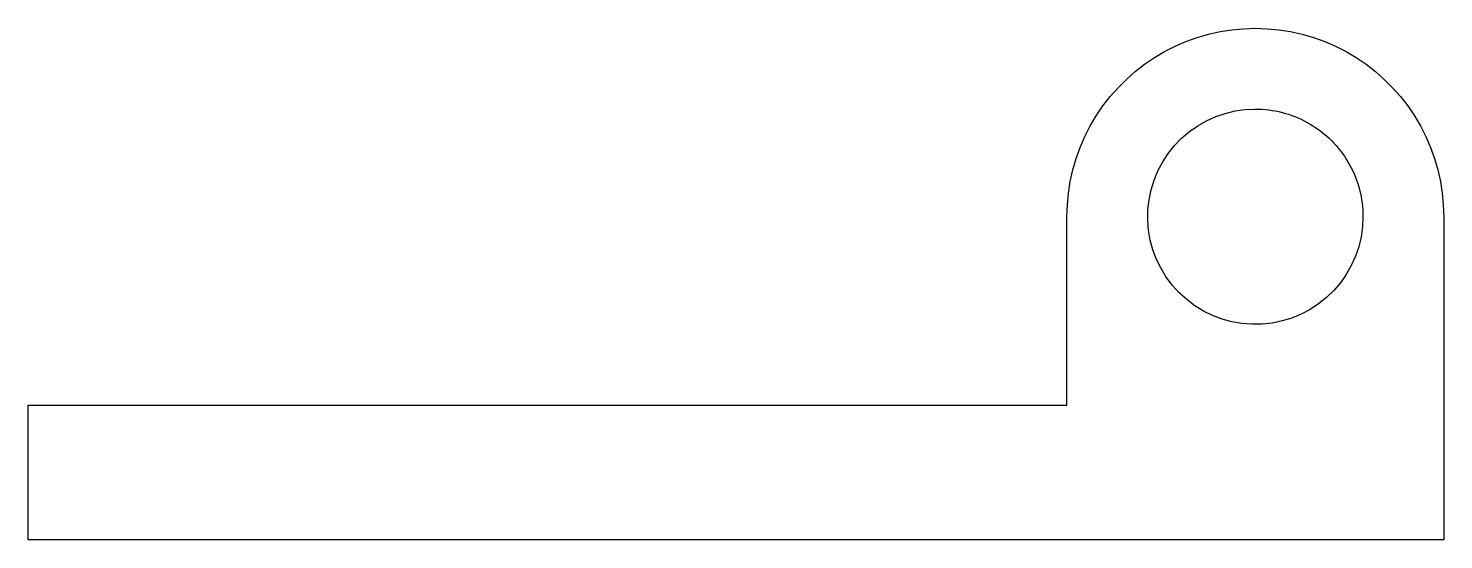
# Model space of a CAD drawing. Header units: metres. Extents: x -38.8 to 13.8, y 0 to 19.
import ezdxf

# ---------------------------------------------------------------- set-up
doc = ezdxf.new("R2010")
doc.units = ezdxf.units.M

msp = doc.modelspace()

# ---------------------------------------------------------------- linework, layer by layer
for points in [[(-0.2, 12), (-0.186, 12.44), (-0.145, 12.877), (-0.076, 13.312), (0.02, 13.741), (0.143, 14.163), (0.292, 14.577), (0.466, 14.98), (0.666, 15.372), (0.89, 15.751), (1.137, 16.114), (1.406, 16.462), (1.697, 16.792), (2.008, 17.103), (2.338, 17.394), (2.686, 17.663), (3.049, 17.91), (3.428, 18.134), (3.82, 18.334), (4.223, 18.508), (4.637, 18.657), (5.059, 18.78), (5.488, 18.876), (5.923, 18.945), (6.36, 18.986), (6.8, 19), (7.24, 18.986), (7.677, 18.945), (8.112, 18.876), (8.541, 18.78), (8.963, 18.657), (9.377, 18.508), (9.78, 18.334), (10.172, 18.134), (10.551, 17.91), (10.914, 17.663), (11.262, 17.394), (11.592, 17.103), (11.903, 16.792), (12.194, 16.462), (12.463, 16.114), (12.71, 15.751), (12.934, 15.372), (13.134, 14.98), (13.308, 14.577), (13.457, 14.163), (13.58, 13.741), (13.676, 13.312), (13.745, 12.877), (13.786, 12.44), (13.8, 12)], [(10.8, 12), (10.782, 11.624), (10.729, 11.25), (10.641, 10.884), (10.519, 10.528), (10.364, 10.184), (10.177, 9.857), (9.961, 9.548), (9.716, 9.262), (9.445, 9), (9.151, 8.764), (8.836, 8.557), (8.503, 8.381), (8.155, 8.236), (7.795, 8.126), (7.426, 8.049), (7.051, 8.008), (6.674, 8.002), (6.299, 8.032), (5.927, 8.096), (5.564, 8.196), (5.211, 8.329), (4.873, 8.495), (4.552, 8.692), (4.25, 8.918), (3.972, 9.172), (3.718, 9.45), (3.492, 9.752), (3.295, 10.073), (3.129, 10.411), (2.996, 10.764), (2.896, 11.127), (2.832, 11.499), (2.802, 11.874), (2.808, 12.251), (2.849, 12.626), (2.926, 12.995), (3.036, 13.355), (3.181, 13.703), (3.357, 14.036), (3.564, 14.351), (3.8, 14.645), (4.062, 14.916), (4.348, 15.161), (4.657, 15.377), (4.984, 15.564), (5.328, 15.719), (5.684, 15.841), (6.05, 15.929), (6.424, 15.982), (6.8, 16)], [(6.8, 16), (6.926, 15.998), (7.051, 15.992), (7.176, 15.982), (7.301, 15.968), (7.426, 15.951), (7.55, 15.929), (7.673, 15.904), (7.795, 15.874), (7.916, 15.841), (8.036, 15.804), (8.155, 15.764), (8.272, 15.719), (8.389, 15.671), (8.503, 15.619), (8.616, 15.564), (8.727, 15.505), (8.836, 15.443), (8.943, 15.377), (9.048, 15.308), (9.151, 15.236), (9.252, 15.161), (9.35, 15.082), (9.445, 15), (9.538, 14.916), (9.628, 14.828), (9.716, 14.738), (9.8, 14.645), (9.882, 14.55), (9.961, 14.452), (10.036, 14.351), (10.108, 14.248), (10.177, 14.143), (10.243, 14.036), (10.305, 13.927), (10.364, 13.816), (10.419, 13.703), (10.471, 13.589), (10.519, 13.472), (10.564, 13.355), (10.604, 13.236), (10.641, 13.116), (10.674, 12.995), (10.704, 12.873), (10.729, 12.75), (10.751, 12.626), (10.768, 12.501), (10.782, 12.376), (10.792, 12.251), (10.798, 12.126), (10.8, 12)], [(-0.2, 5), (-0.2, 5.14), (-0.2, 5.28), (-0.2, 5.42), (-0.2, 5.56), (-0.2, 5.7), (-0.2, 5.84), (-0.2, 5.98), (-0.2, 6.12), (-0.2, 6.26), (-0.2, 6.4), (-0.2, 6.54), (-0.2, 6.68), (-0.2, 6.82), (-0.2, 6.96), (-0.2, 7.1), (-0.2, 7.24), (-0.2, 7.38), (-0.2, 7.52), (-0.2, 7.66), (-0.2, 7.8), (-0.2, 7.94), (-0.2, 8.08), (-0.2, 8.22), (-0.2, 8.36), (-0.2, 8.5), (-0.2, 8.64), (-0.2, 8.78), (-0.2, 8.92), (-0.2, 9.06), (-0.2, 9.2), (-0.2, 9.34), (-0.2, 9.48), (-0.2, 9.62), (-0.2, 9.76), (-0.2, 9.9), (-0.2, 10.04), (-0.2, 10.18), (-0.2, 10.32), (-0.2, 10.46), (-0.2, 10.6), (-0.2, 10.74), (-0.2, 10.88), (-0.2, 11.02), (-0.2, 11.16), (-0.2, 11.3), (-0.2, 11.44), (-0.2, 11.58), (-0.2, 11.72), (-0.2, 11.86), (-0.2, 12)], [(-0.2, 5), (-0.2, 5.14), (-0.2, 5.28), (-0.2, 5.42), (-0.2, 5.56), (-0.2, 5.7), (-0.2, 5.84), (-0.2, 5.98), (-0.2, 6.12), (-0.2, 6.26), (-0.2, 6.4), (-0.2, 6.54), (-0.2, 6.68), (-0.2, 6.82), (-0.2, 6.96), (-0.2, 7.1), (-0.2, 7.24), (-0.2, 7.38), (-0.2, 7.52), (-0.2, 7.66), (-0.2, 7.8), (-0.2, 7.94), (-0.2, 8.08), (-0.2, 8.22), (-0.2, 8.36), (-0.2, 8.5), (-0.2, 8.64), (-0.2, 8.78), (-0.2, 8.92), (-0.2, 9.06), (-0.2, 9.2), (-0.2, 9.34), (-0.2, 9.48), (-0.2, 9.62), (-0.2, 9.76), (-0.2, 9.9), (-0.2, 10.04), (-0.2, 10.18), (-0.2, 10.32), (-0.2, 10.46), (-0.2, 10.6), (-0.2, 10.74), (-0.2, 10.88), (-0.2, 11.02), (-0.2, 11.16), (-0.2, 11.3), (-0.2, 11.44), (-0.2, 11.58), (-0.2, 11.72), (-0.2, 11.86), (-0.2, 12)], [(13.8, 12), (13.8, 11.76), (13.8, 11.52), (13.8, 11.28), (13.8, 11.04), (13.8, 10.8), (13.8, 10.56), (13.8, 10.32), (13.8, 10.08), (13.8, 9.84), (13.8, 9.6), (13.8, 9.36), (13.8, 9.12), (13.8, 8.88), (13.8, 8.64), (13.8, 8.4), (13.8, 8.16), (13.8, 7.92), (13.8, 7.68), (13.8, 7.44), (13.8, 7.2), (13.8, 6.96), (13.8, 6.72), (13.8, 6.48), (13.8, 6.24), (13.8, 6), (13.8, 5.76), (13.8, 5.52), (13.8, 5.28), (13.8, 5.04), (13.8, 4.8), (13.8, 4.56), (13.8, 4.32), (13.8, 4.08), (13.8, 3.84), (13.8, 3.6), (13.8, 3.36), (13.8, 3.12), (13.8, 2.88), (13.8, 2.64), (13.8, 2.4), (13.8, 2.16), (13.8, 1.92), (13.8, 1.68), (13.8, 1.44), (13.8, 1.2), (13.8, 0.96), (13.8, 0.72), (13.8, 0.48), (13.8, 0.24), (13.8, 0)], [(-38.8, 0), (-38.8, 0.1), (-38.8, 0.2), (-38.8, 0.3), (-38.8, 0.4), (-38.8, 0.5), (-38.8, 0.6), (-38.8, 0.7), (-38.8, 0.8), (-38.8, 0.9), (-38.8, 1), (-38.8, 1.1), (-38.8, 1.2), (-38.8, 1.3), (-38.8, 1.4), (-38.8, 1.5), (-38.8, 1.6), (-38.8, 1.7), (-38.8, 1.8), (-38.8, 1.9), (-38.8, 2), (-38.8, 2.1), (-38.8, 2.2), (-38.8, 2.3), (-38.8, 2.4), (-38.8, 2.5), (-38.8, 2.6), (-38.8, 2.7), (-38.8, 2.8), (-38.8, 2.9), (-38.8, 3), (-38.8, 3.1), (-38.8, 3.2), (-38.8, 3.3), (-38.8, 3.4), (-38.8, 3.5), (-38.8, 3.6), (-38.8, 3.7), (-38.8, 3.8), (-38.8, 3.9), (-38.8, 4), (-38.8, 4.1), (-38.8, 4.2), (-38.8, 4.3), (-38.8, 4.4), (-38.8, 4.5), (-38.8, 4.6), (-38.8, 4.7), (-38.8, 4.8), (-38.8, 4.9), (-38.8, 5)], [(-38.8, 5), (-38.028, 5), (-37.256, 5), (-36.484, 5), (-35.712, 5), (-34.94, 5), (-34.168, 5), (-33.396, 5), (-32.624, 5), (-31.852, 5), (-31.08, 5), (-30.308, 5), (-29.536, 5), (-28.764, 5), (-27.992, 5), (-27.22, 5), (-26.448, 5), (-25.676, 5), (-24.904, 5), (-24.132, 5), (-23.36, 5), (-22.588, 5), (-21.816, 5), (-21.044, 5), (-20.272, 5), (-19.5, 5), (-18.728, 5), (-17.956, 5), (-17.184, 5), (-16.412, 5), (-15.64, 5), (-14.868, 5), (-14.096, 5), (-13.324, 5), (-12.552, 5), (-11.78, 5), (-11.008, 5), (-10.236, 5), (-9.464, 5), (-8.692, 5), (-7.92, 5), (-7.148, 5), (-6.376, 5), (-5.604, 5), (-4.832, 5), (-4.06, 5), (-3.288, 5), (-2.516, 5), (-1.744, 5), (-0.972, 5), (-0.2, 5)], [(-20, 5), (-19.604, 5), (-19.208, 5), (-18.812, 5), (-18.416, 5), (-18.02, 5), (-17.624, 5), (-17.228, 5), (-16.832, 5), (-16.436, 5), (-16.04, 5), (-15.644, 5), (-15.248, 5), (-14.852, 5), (-14.456, 5), (-14.06, 5), (-13.664, 5), (-13.268, 5), (-12.872, 5), (-12.476, 5), (-12.08, 5), (-11.684, 5), (-11.288, 5), (-10.892, 5), (-10.496, 5), (-10.1, 5), (-9.704, 5), (-9.308, 5), (-8.912, 5), (-8.516, 5), (-8.12, 5), (-7.724, 5), (-7.328, 5), (-6.932, 5), (-6.536, 5), (-6.14, 5), (-5.744, 5), (-5.348, 5), (-4.952, 5), (-4.556, 5), (-4.16, 5), (-3.764, 5), (-3.368, 5), (-2.972, 5), (-2.576, 5), (-2.18, 5), (-1.784, 5), (-1.388, 5), (-0.992, 5), (-0.596, 5), (-0.2, 5)], [(13.8, 0), (12.748, 0), (11.696, 0), (10.644, 0), (9.592, 0), (8.54, 0), (7.488, 0), (6.436, 0), (5.384, 0), (4.332, 0), (3.28, 0), (2.228, 0), (1.176, 0), (0.124, 0), (-0.928, 0), (-1.98, 0), (-3.032, 0), (-4.084, 0), (-5.136, 0), (-6.188, 0), (-7.24, 0), (-8.292, 0), (-9.344, 0), (-10.396, 0), (-11.448, 0), (-12.5, 0), (-13.552, 0), (-14.604, 0), (-15.656, 0), (-16.708, 0), (-17.76, 0), (-18.812, 0), (-19.864, 0), (-20.916, 0), (-21.968, 0), (-23.02, 0), (-24.072, 0), (-25.124, 0), (-26.176, 0), (-27.228, 0), (-28.28, 0), (-29.332, 0), (-30.384, 0), (-31.436, 0), (-32.488, 0), (-33.54, 0), (-34.592, 0), (-35.644, 0), (-36.696, 0), (-37.748, 0), (-38.8, 0)]]:
    msp.add_lwpolyline(points)

doc.saveas('drawing.dxf')
